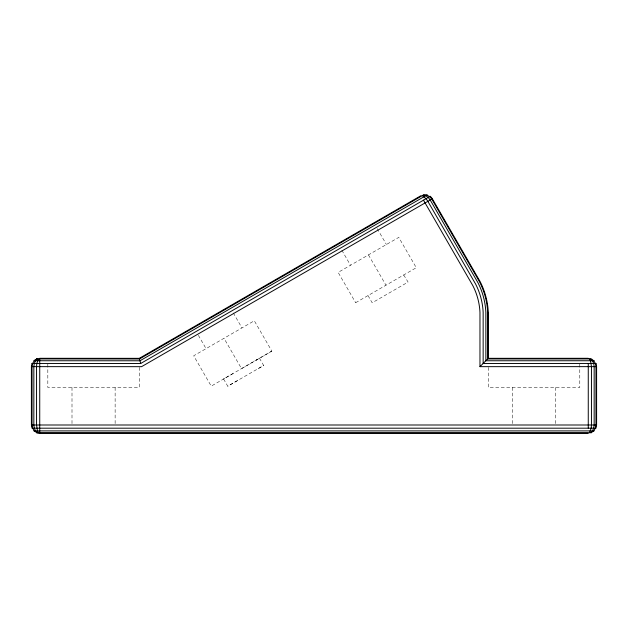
<?xml version="1.0" encoding="UTF-8"?>
<svg xmlns="http://www.w3.org/2000/svg" width="628" height="628" viewBox="0 0 628 628"><rect width="100%" height="100%" fill="white"/><g stroke="black" fill="none" stroke-linecap="round" stroke-linejoin="round"><path stroke-width="0.47" stroke-dasharray="3.14 2.35" d="M47.822 364.146L47.822 387.476L139.306 387.476L139.306 365.119M237.557 380.56L227.752 386.22L223.584 378.998L233.381 373.33M259.482 358.258L263.65 365.48L227.752 386.22M271.83 351.107L211.228 386.134L193.699 355.778L254.316 320.775L271.83 351.107L241.537 368.644L224.008 338.28M256.051 360.244L257.527 359.397M403.694 274.978L408.082 282.066L372.184 302.798L368.016 295.576M355.652 302.712L416.278 267.709L398.764 237.384L338.147 272.387L355.652 302.712M224.463 378.496L223.584 378.998M258.391 368.518L263.65 365.48M377.271 228.694L386.408 244.52M368.455 254.882L385.961 285.214M341.844 250.25L350.502 265.251M233.302 312.925L241.961 327.918M198.369 335.321L206.055 348.642M579.785 364.13L579.785 387.476L488.301 387.476L488.301 365.104M555.607 387.476L555.607 425.533M512.479 387.476L512.479 425.533M115.128 387.476L115.128 425.533M72 387.476L72 425.533"/><path stroke-width="0.94" d="M32.036 363.447L140.703 363.486L430.164 196.313L432.315 198.762L479.965 281.305C484.949 290.913 487.815 301.605 488.301 312.422L488.301 358.321L479.965 366.658L596.6 366.634L596.6 424.999L595.964 428.194L32.036 428.194L31.4 424.999L31.4 366.634L32.036 363.447L32.625 363.447L34.289 360.739L36.793 358.933L33.841 360.739L139.981 360.778L427.244 194.876L424.002 194.664L139.494 358.973L36.55 358.933M32.625 363.447L32.036 366.634L32.036 424.999L32.625 428.194L34.289 430.894L36.793 432.7M38.52 358.933L36.793 363.447L36.55 366.634L36.55 424.999L37.484 430.894L38.52 432.7M589.48 432.7L591.207 428.194L591.45 424.999L591.45 366.634L590.516 360.739L589.48 358.933M37.484 358.933L35.568 360.739L34.289 363.447L33.841 366.634L33.841 424.999L34.289 428.194L35.568 430.894L37.484 432.7M590.516 432.7L592.432 430.894L593.711 428.194L594.159 424.999L594.159 366.634L593.711 363.447L592.432 360.739L590.516 358.933M591.207 432.7L593.711 430.894L595.375 428.194L595.964 424.999L595.964 366.634C596.184 363.408 593.35 360.111 591.45 358.933L487.666 358.957L487.666 312.422C487.187 301.715 484.345 291.133 479.415 281.619L431.758 199.076L429.654 196.611L426.859 195.104M420.925 195.708L139.322 358.337L39.737 358.298L39.737 433.336L588.263 433.336M431.758 199.076L432.315 198.762L430.164 196.313M432.307 198.762L141.559 366.674L31.4 366.634M588.263 358.298L488.301 358.321L488.301 312.422M593.711 360.739L594.159 360.739L485.86 360.762L485.86 312.414C485.389 302.029 482.634 291.753 477.853 282.522L430.196 199.987L428.21 197.443L425.753 195.74L423.194 195.135M595.375 363.447L595.964 363.447L596.6 366.634M595.964 363.447L483.152 363.471L483.152 312.414C482.704 302.5 480.075 292.687 475.506 283.872L427.856 201.337L426.051 198.691L422.299 195.653M31.4 424.999L596.6 424.999M33.841 430.894L594.159 430.894M591.45 432.7L36.55 432.7L39.737 433.336M423.492 200.167L472.743 285.473C477.06 293.794 479.541 303.049 479.965 312.414L479.965 366.658M140.703 363.486L139.298 358.298L139.463 358.933M588.263 363.447L588.263 428.194"/></g></svg>
